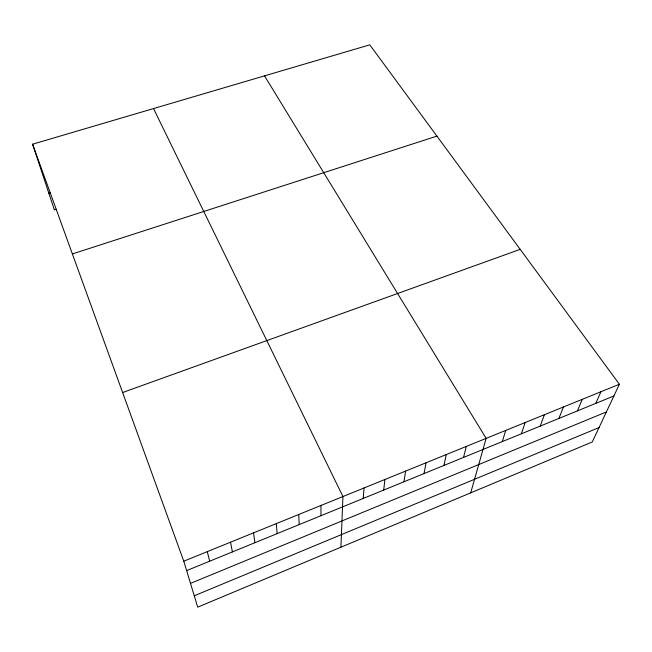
<?xml version="1.0" encoding="UTF-8"?>
<svg xmlns="http://www.w3.org/2000/svg" width="652" height="652" viewBox="0 0 652 652"><rect width="100%" height="100%" fill="white"/><g stroke="black" fill="none" stroke-linecap="round" stroke-linejoin="round"><path stroke-width="0.98" d="M340.906 547.199L342.944 496.539L153.522 108.566M363.221 498.438L364.052 487.965M383.702 490.059L384.941 479.481M403.971 481.779L405.609 471.086M424.028 473.58L426.058 462.781M443.89 465.463L446.294 454.566M463.539 457.427L466.327 446.424M470.695 492.855L486.147 438.372L264.533 75.86M502.26 441.6L505.765 430.401M521.331 433.808L525.186 422.52M540.206 426.09L544.412 414.705M558.903 418.454L563.442 406.978M577.411 410.882L582.285 399.326M595.741 403.392L600.932 391.746M619.4 384.248L592.285 441.95L197.711 607.159L183.774 561.193L32.6 144.198L369.79 44.841L619.4 384.248L183.774 561.193M194.263 595.781L599.049 427.549M190.506 583.377L606.384 411.934M186.635 570.614L613.891 395.976M122.625 392.528L520.198 249.357M72.388 253.938L436.913 136.113M56.284 209.243L54.361 209.838L32.6 144.198M48.859 193.236L50.709 192.674M207.287 551.649L209.651 561.209M230.539 542.203L232.405 551.902M253.522 532.863L254.916 542.708M276.252 523.629L277.182 533.605M298.73 514.501L299.203 524.607M320.963 505.471L320.98 515.699"/></g></svg>
